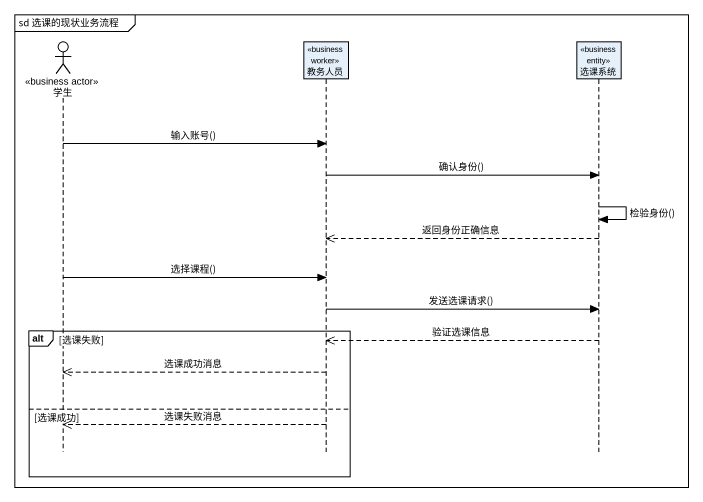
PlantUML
@startuml
mainframe sd 选课的现状业务流程
hide footbox
actor 学生 <<business actor>>
participant 教务人员 <<business worker>>
participant 选课系统 <<business entity>>

学生 -> 教务人员 : 输入账号()
教务人员 -> 选课系统 : 确认身份()
选课系统 -> 选课系统 : 检验身份()
选课系统 -->> 教务人员 : 返回身份正确信息
学生 -> 教务人员 : 选择课程()
教务人员 -> 选课系统 : 发送选课请求()
alt 选课失败
  选课系统 -->> 教务人员 : 验证选课信息
  教务人员 -->> 学生 : 选课成功消息
else 选课成功
  教务人员 -->> 学生 : 选课失败消息
end
@enduml
